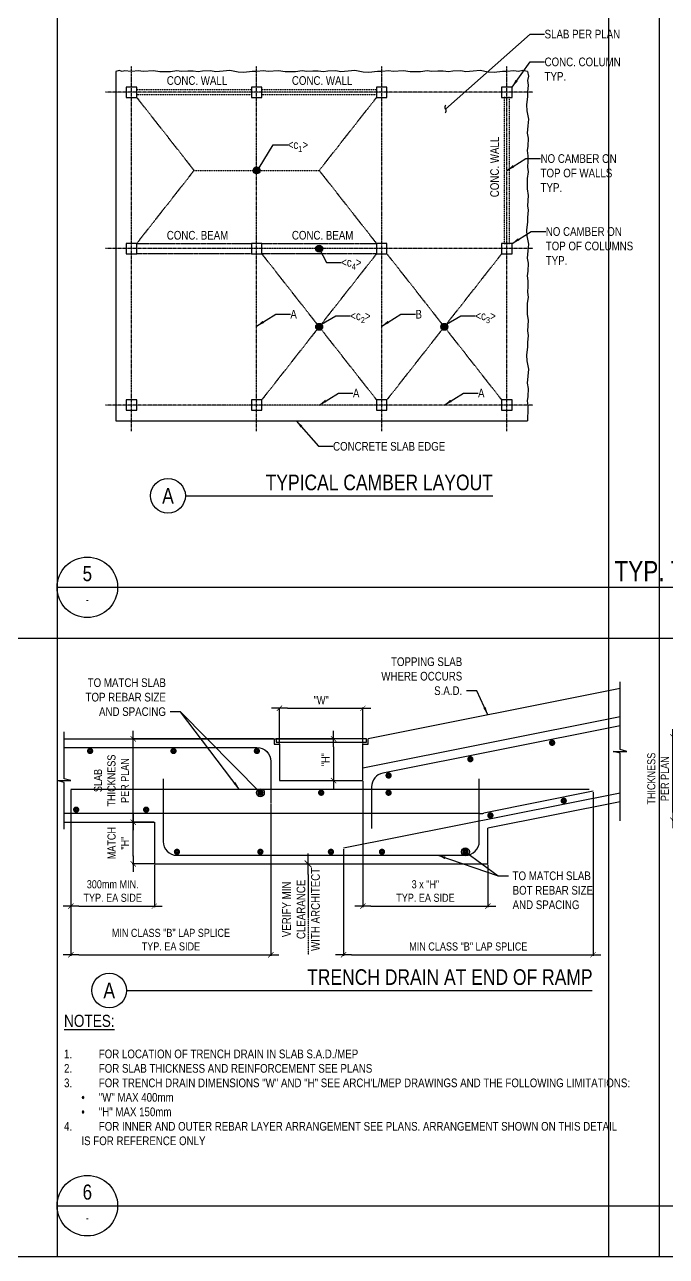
# Model space of a CAD drawing. Header units: millimetres. Extents: x 2010 to 89904, y -16050 to 57150.
# Drawn here: x 36939 to 55935, y -16050 to 20403 of the extents above; entities that cross this region are included whole.
import ezdxf
from ezdxf.enums import TextEntityAlignment as Align

# ---------------------------------------------------------------- set-up
doc = ezdxf.new("R2010")
doc.units = ezdxf.units.MM
for name, pattern in [('CENTER', [2, 1.25, -0.25, 0.25, -0.25]), ('HIDDEN', [0.375, 0.25, -0.125]), ('HIDDEN2', [0.1875, 0.125, -0.0625])]:
    doc.linetypes.add(name, pattern=pattern)
doc.layers.add('NPLT-JLA', color=193, linetype='Continuous', plot=False)
for name, color, linetype in [('S-G-BREK', 2, 'Continuous'), ('S-G-DIMS', 1, 'Continuous'), ('S-G-GRLN', 1, 'CENTER'), ('S-G-HATCH', 1, 'Continuous'), ('S-G-HDN2', 1, 'HIDDEN2'), ('S-G-LEDR', 2, 'Continuous'), ('S-G-MEDM', 3, 'Continuous'), ('S-G-STTL', 4, 'Continuous'), ('S-G-THCK', 6, 'Continuous'), ('S-G-THIN', 1, 'Continuous'), ('S-G-TITL', 7, 'Continuous'), ('S-G-TITLREF', 4, 'Continuous'), ('S-LOCI-REBAR-1', 4, 'Continuous'), ('S-P-C-BEAM', 3, 'HIDDEN'), ('S-P-C-WALL-H', 3, 'HIDDEN2')]:
    doc.layers.add(name, color=color, linetype=linetype)
doc.styles.add('ARIAL', font='arial.ttf', dxfattribs={"width": 0.8})
doc.dimstyles.new('ARIALDIMS', dxfattribs={"dimscale": 12, "dimtxt": 20, "dimasz": 19.5, "dimexe": 2.25, "dimexo": 1.75, "dimgap": 10, "dimtad": 1, "dimzin": 3, "dimdsep": 46, "dimtxsty": 'ARIAL', "dimblk1": 'nyatick', "dimblk2": 'nyatick', "dimsah": 1, "dimcen": 2.25, "dimclrd": 1, "dimclre": 1, "dimclrt": 2, "dimadec": 0, "dimazin": 0, "dimtfac": 1, "dimtmove": 0, "dimatfit": 3, "dimfxl": 1, "dimfrac": 2, "dimtolj": 1, "dimtzin": 0, "dimarcsym": 0})

# ---------------------------------------------------------------- blocks, each defined once
blk = doc.blocks.new('nyatick')
at = {"layer": 'S-G-DIMS'}
blk.add_line((-1.01, 0), (1, 0), dxfattribs=at)
at = {"layer": 'S-G-DIMS', "const_width": 0.08}
blk.add_lwpolyline([(0.34, 0.34), (-0.34, -0.34)], dxfattribs=at)
blk = doc.blocks.new('*D583')
at = {"layer": 'Defpoints', "color": 0, "transparency": 16777216}
for p in [(44329, -734), (44483, -1968), (46084, -1968)]:
    blk.add_point(p, dxfattribs=at)
at = {"layer": 'S-G-DIMS', "color": 1, "lineweight": -2, "transparency": 16777216}
for p, q in [((44350, -734), (46111, -734)), ((46084, -968), (46084, -1734)), ((44504, -1968), (46111, -1968))]:
    blk.add_line(p, q, dxfattribs=at)
at = {"layer": 'S-G-DIMS', "color": 1, "lineweight": -2, "transparency": 16777216, "xscale": 234, "yscale": 234, "zscale": 234}
for p, rotation in [((46084, -734), 90), ((46084, -1968), 270)]:
    blk.add_blockref('nyatick', p, dxfattribs=dict(at, rotation=rotation))
at = {"layer": 'S-G-DIMS', "color": 2, "transparency": 16777216, "insert": (45844, -1351), "char_height": 240, "attachment_point": 5, "rotation": 90, "style": 'ARIAL'}
blk.add_mtext('\\A1;"H"', dxfattribs=at)
blk = doc.blocks.new('*D584')
at = {"layer": 'Defpoints', "color": 0, "transparency": 16777216}
for p in [(40153, -734), (44329, -734), (40780, -3203)]:
    blk.add_point(p, dxfattribs=at)
at = {"layer": 'S-G-DIMS', "color": 1, "lineweight": -2, "transparency": 16777216}
for p, q in [((44308, -734), (40126, -734)), ((40153, -2969), (40153, -968)), ((40759, -3203), (40126, -3203))]:
    blk.add_line(p, q, dxfattribs=at)
at = {"layer": 'S-G-DIMS', "color": 1, "lineweight": -2, "transparency": 16777216, "xscale": 234, "yscale": 234, "zscale": 234}
for p, rotation in [((40153, -734), 90), ((40153, -3203), 270)]:
    blk.add_blockref('nyatick', p, dxfattribs=dict(at, rotation=rotation))
at = {"layer": 'S-G-DIMS', "color": 2, "transparency": 16777216, "insert": (39509, -1968), "char_height": 240, "attachment_point": 5, "rotation": 90, "style": 'ARIAL'}
blk.add_mtext('\\A1;SLAB\\PTHICKNESS\\PPER PLAN', dxfattribs=at)
blk = doc.blocks.new('*D585')
at = {"layer": 'Defpoints', "color": 0, "transparency": 16777216}
for p in [(38311, -2226), (40780, -4437), (40780, -5684)]:
    blk.add_point(p, dxfattribs=at)
at = {"layer": 'S-G-DIMS', "color": 1, "lineweight": -2, "transparency": 16777216}
for p, q in [((38311, -2247), (38311, -5711)), ((40780, -4458), (40780, -5711)), ((38545, -5684), (40546, -5684))]:
    blk.add_line(p, q, dxfattribs=at)
at = {"layer": 'S-G-DIMS', "color": 1, "lineweight": -2, "transparency": 16777216, "xscale": 234, "yscale": 234, "zscale": 234, "rotation": 180}
blk.add_blockref('nyatick', (38311, -5684), dxfattribs=at)
at = {"layer": 'S-G-DIMS', "color": 1, "lineweight": -2, "transparency": 16777216, "xscale": 234, "yscale": 234, "zscale": 234}
blk.add_blockref('nyatick', (40780, -5684), dxfattribs=at)
at = {"layer": 'S-G-DIMS', "color": 2, "transparency": 16777216, "insert": (39546, -5239), "char_height": 240, "attachment_point": 5, "style": 'ARIAL'}
blk.add_mtext('\\A1;300mm MIN.\\PTYP. EA SIDE', dxfattribs=at)
blk = doc.blocks.new('*D592')
at = {"layer": 'Defpoints', "color": 0, "transparency": 16777216}
for p in [(46952, 170), (44483, -888), (46952, -888)]:
    blk.add_point(p, dxfattribs=at)
at = {"layer": 'S-G-DIMS', "color": 1, "lineweight": -2, "transparency": 16777216}
for p, q in [((44483, -867), (44483, 197)), ((44717, 170), (46718, 170)), ((46952, -867), (46952, 197))]:
    blk.add_line(p, q, dxfattribs=at)
at = {"layer": 'S-G-DIMS', "color": 1, "lineweight": -2, "transparency": 16777216, "xscale": 234, "yscale": 234, "zscale": 234, "rotation": 180}
blk.add_blockref('nyatick', (44483, 170), dxfattribs=at)
at = {"layer": 'S-G-DIMS', "color": 1, "lineweight": -2, "transparency": 16777216, "xscale": 234, "yscale": 234, "zscale": 234}
blk.add_blockref('nyatick', (46952, 170), dxfattribs=at)
at = {"layer": 'S-G-DIMS', "color": 2, "transparency": 16777216, "insert": (45717, 410), "char_height": 240, "attachment_point": 5, "style": 'ARIAL'}
blk.add_mtext('\\A1;"W"', dxfattribs=at)
blk = doc.blocks.new('*D593')
at = {"layer": 'Defpoints', "color": 0, "transparency": 16777216}
for p in [(38311, -2226), (44226, -2637), (44226, -7124)]:
    blk.add_point(p, dxfattribs=at)
at = {"layer": 'S-G-DIMS', "color": 1, "lineweight": -2, "transparency": 16777216}
for p, q in [((38311, -2247), (38311, -7151)), ((44226, -2658), (44226, -7151)), ((38545, -7124), (43992, -7124))]:
    blk.add_line(p, q, dxfattribs=at)
at = {"layer": 'S-G-DIMS', "color": 1, "lineweight": -2, "transparency": 16777216, "xscale": 234, "yscale": 234, "zscale": 234, "rotation": 180}
blk.add_blockref('nyatick', (38311, -7124), dxfattribs=at)
at = {"layer": 'S-G-DIMS', "color": 1, "lineweight": -2, "transparency": 16777216, "xscale": 234, "yscale": 234, "zscale": 234}
blk.add_blockref('nyatick', (44226, -7124), dxfattribs=at)
at = {"layer": 'S-G-DIMS', "color": 2, "transparency": 16777216, "insert": (41269, -6678), "char_height": 240, "attachment_point": 5, "style": 'ARIAL'}
blk.add_mtext('\\A1;MIN CLASS "B" LAP SPLICE\\PTYP. EA SIDE', dxfattribs=at)
blk = doc.blocks.new('*D594')
at = {"layer": 'Defpoints', "color": 0, "transparency": 16777216}
for p in [(46952, -1968), (50655, -4437), (50655, -5684)]:
    blk.add_point(p, dxfattribs=at)
at = {"layer": 'S-G-DIMS', "color": 1, "lineweight": -2, "transparency": 16777216}
for p, q in [((46952, -1989), (46952, -5711)), ((50655, -4458), (50655, -5711)), ((47186, -5684), (50421, -5684))]:
    blk.add_line(p, q, dxfattribs=at)
at = {"layer": 'S-G-DIMS', "color": 1, "lineweight": -2, "transparency": 16777216, "xscale": 234, "yscale": 234, "zscale": 234, "rotation": 180}
blk.add_blockref('nyatick', (46952, -5684), dxfattribs=at)
at = {"layer": 'S-G-DIMS', "color": 1, "lineweight": -2, "transparency": 16777216, "xscale": 234, "yscale": 234, "zscale": 234}
blk.add_blockref('nyatick', (50655, -5684), dxfattribs=at)
at = {"layer": 'S-G-DIMS', "color": 2, "transparency": 16777216, "insert": (48803, -5239), "char_height": 240, "attachment_point": 5, "style": 'ARIAL'}
blk.add_mtext('\\A1;3 x "H"\\PTYP. EA SIDE', dxfattribs=at)
blk = doc.blocks.new('*D595')
at = {"layer": 'Defpoints', "color": 0, "transparency": 16777216}
for p in [(40153, -3203), (40780, -3203), (40780, -4437)]:
    blk.add_point(p, dxfattribs=at)
at = {"layer": 'S-G-DIMS', "color": 1, "lineweight": -2, "transparency": 16777216}
for p, q in [((40759, -3203), (40126, -3203)), ((40153, -4203), (40153, -3437)), ((40759, -4437), (40126, -4437))]:
    blk.add_line(p, q, dxfattribs=at)
at = {"layer": 'S-G-DIMS', "color": 1, "lineweight": -2, "transparency": 16777216, "xscale": 234, "yscale": 234, "zscale": 234}
for p, rotation in [((40153, -3203), 90), ((40153, -4437), 270)]:
    blk.add_blockref('nyatick', p, dxfattribs=dict(at, rotation=rotation))
at = {"layer": 'S-G-DIMS', "color": 2, "transparency": 16777216, "insert": (39711, -3820), "char_height": 240, "attachment_point": 5, "rotation": 90, "style": 'ARIAL'}
blk.add_mtext('\\A1;MATCH\\P"H"', dxfattribs=at)
blk = doc.blocks.new('*D596')
at = {"layer": 'Defpoints', "color": 0, "transparency": 16777216}
for p in [(53766, -2287), (46378, -3974), (53766, -7124)]:
    blk.add_point(p, dxfattribs=at)
at = {"layer": 'S-G-DIMS', "color": 1, "lineweight": -2, "transparency": 16777216}
for p, q in [((53766, -2308), (53766, -7151)), ((46378, -3995), (46378, -7151)), ((46612, -7124), (53532, -7124))]:
    blk.add_line(p, q, dxfattribs=at)
at = {"layer": 'S-G-DIMS', "color": 1, "lineweight": -2, "transparency": 16777216, "xscale": 234, "yscale": 234, "zscale": 234, "rotation": 180}
blk.add_blockref('nyatick', (46378, -7124), dxfattribs=at)
at = {"layer": 'S-G-DIMS', "color": 1, "lineweight": -2, "transparency": 16777216, "xscale": 234, "yscale": 234, "zscale": 234}
blk.add_blockref('nyatick', (53766, -7124), dxfattribs=at)
at = {"layer": 'S-G-DIMS', "color": 2, "transparency": 16777216, "insert": (50072, -6880), "char_height": 240, "attachment_point": 5, "style": 'ARIAL'}
blk.add_mtext('\\A1;MIN CLASS "B" LAP SPLICE', dxfattribs=at)
blk = doc.blocks.new('*D598')
at = {"layer": 'Defpoints', "color": 0, "transparency": 16777216}
for p in [(56131, -678), (56621, -678), (56621, -3147)]:
    blk.add_point(p, dxfattribs=at)
at = {"layer": 'S-G-DIMS', "color": 1, "lineweight": -2, "transparency": 16777216}
for p, q in [((56600, -678), (56104, -678)), ((56131, -2913), (56131, -912)), ((56600, -3147), (56104, -3147))]:
    blk.add_line(p, q, dxfattribs=at)
at = {"layer": 'S-G-DIMS', "color": 1, "lineweight": -2, "transparency": 16777216, "xscale": 234, "yscale": 234, "zscale": 234}
for p, rotation in [((56131, -678), 90), ((56131, -3147), 270)]:
    blk.add_blockref('nyatick', p, dxfattribs=dict(at, rotation=rotation))
at = {"layer": 'S-G-DIMS', "color": 2, "transparency": 16777216, "insert": (55689, -1913), "char_height": 240, "attachment_point": 5, "rotation": 90, "style": 'ARIAL'}
blk.add_mtext('\\A1;THICKNESS\\PPER PLAN', dxfattribs=at)

msp = doc.modelspace()

# ---------------------------------------------------------------- hatches: boundary and pattern name
at = {"layer": 'S-G-HATCH'}
h = msp.add_hatch(color=256, dxfattribs=at)
h.dxf.hatch_style = 1
edge = h.paths.add_edge_path()
edge.add_arc((43805.521, 16088.348), 102.861, 0, 360)
h = msp.add_hatch(color=256, dxfattribs=at)
h.dxf.hatch_style = 1
edge = h.paths.add_edge_path()
edge.add_arc((45657.027, 13773.965), 102.861, 0, 360)
h = msp.add_hatch(color=256, dxfattribs=at)
h.dxf.hatch_style = 1
edge = h.paths.add_edge_path()
edge.add_arc((45657.027, 11459.583), 102.861, 0, 360)
h = msp.add_hatch(color=256, dxfattribs=at)
h.dxf.hatch_style = 1
edge = h.paths.add_edge_path()
edge.add_arc((49360.039, 11459.583), 102.861, 0, 360)

# ---------------------------------------------------------------- linework, layer by layer
at = {"layer": 'NPLT-JLA'}
for p, q in [((37900, 57150), (37900, -16050)), ((54225, 57150), (54225, -16050)), ((55725, 57150), (55725, -16050)), ((2250, 2250), (89875, 2250)), ((2250, -16050), (89875, -16050))]:
    msp.add_line(p, q, dxfattribs=at)
at = {"layer": 'S-G-BREK'}
for points in [[(54563.554, -3161.689), (54563.554, -1159.583), (54357.831, -1104.46), (54769.277, -1104.46), (54563.554, -1049.336), (54563.554, 952.769)], [(38105.723, -3408.556), (38105.723, -2023.619), (37900, -1968.496), (38311.446, -1968.496), (38105.723, -1913.372), (38105.723, -528.436)]]:
    msp.add_lwpolyline(points, dxfattribs=at)
at = {"layer": 'S-G-DIMS', "color": 1}
msp.add_line((45332.761, -4745.755), (45332.761, -6027.356), dxfattribs=at)
at = {"layer": 'S-G-GRLN'}
for p, q in [((40102.509, 8373.739), (40102.509, 19174.191)), ((43805.521, 8373.739), (43805.521, 19174.191)), ((47508.533, 8373.739), (47508.533, 19174.191)), ((51211.545, 8373.739), (51211.545, 19174.191)), ((51983.006, 18402.73), (39331.048, 18402.73)), ((51983.006, 13773.965), (39331.048, 13773.965)), ((51983.006, 9145.2), (39331.048, 9145.2))]:
    msp.add_line(p, q, dxfattribs=at)
at = {"layer": 'S-G-HATCH'}
for centre in [(43805.521, 16088.348), (45657.027, 13773.965), (45657.027, 11459.583), (49360.039, 11459.583)]:
    msp.add_circle(centre, 102.861, dxfattribs=at)
at = {"layer": 'S-G-HDN2'}
for p, q in [((40256.801, 18248.438), (41954.015, 16088.348)), ((47354.241, 18248.438), (45657.027, 16088.348)), ((41954.015, 16088.348), (40256.801, 13928.257)), ((41954.015, 16088.348), (45657.027, 16088.348)), ((45657.027, 16088.348), (47354.241, 13928.257)), ((43959.813, 13619.673), (47354.241, 9299.492)), ((47354.241, 13619.673), (43959.813, 9299.492)), ((47662.825, 13619.673), (51057.253, 9299.492)), ((51057.253, 13619.673), (47662.825, 9299.492)), ((45332.761, -6027.356), (45332.761, -7124.364))]:
    msp.add_line(p, q, dxfattribs=at)
at = {"layer": 'S-G-MEDM'}
for p, q in [((39639.632, 19019.899), (39639.632, 8682.323)), ((39639.632, 8682.323), (51828.713, 8682.323)), ((54563.554, -81.855), (46951.807, -1604.205)), ((38105.723, -734.158), (44328.84, -734.158)), ((44328.84, -734.158), (44328.84, -888.451)), ((44328.84, -888.451), (44483.133, -888.451)), ((44483.133, -888.451), (44483.133, -1968.496)), ((46951.807, -1968.496), (46951.807, -1604.205)), ((44483.133, -1968.496), (46951.807, -1968.496)), ((54563.554, -2599.42), (50654.819, -3381.167)), ((38105.723, -3202.833), (40780.12, -3202.833)), ((40780.12, -3202.833), (40780.12, -4437.17)), ((50654.819, -4437.17), (50654.819, -3381.167)), ((40780.12, -4437.17), (50654.819, -4437.17))]:
    msp.add_line(p, q, dxfattribs=at)
for points in [[(51828.713, 19019.899), (51688.786, 19044.612), (51553.711, 19016.108), (51420.808, 19037.643), (51211.545, 19019.899), (51083.426, 19019.698), (50835.585, 18987.395), (50663.171, 18998.162), (50418.922, 19044.822), (50217.774, 19030.465), (50002.259, 19008.929), (49851.399, 19037.643), (49614.331, 19030.465), (49485.02, 19001.751), (49330.568, 19030.465), (49172.526, 19023.286), (48992.927, 19019.698), (48852.843, 19034.053), (48658.879, 19001.751), (48349.973, 19001.751), (48156.013, 19037.643), (47850.699, 19016.108), (47717.796, 19037.643), (47508.533, 19019.899), (47380.414, 19019.698), (47132.573, 18987.395), (46960.159, 18998.162), (46715.91, 19044.822), (46514.762, 19030.465), (46299.247, 19008.929), (46148.387, 19037.643), (45911.319, 19030.465), (45782.008, 19001.751), (45627.555, 19030.465), (45469.514, 19023.286), (45289.915, 19019.698), (45149.831, 19034.053), (44955.867, 19001.751), (44646.961, 19001.751), (44453.001, 19037.643), (44147.687, 19016.108), (44014.784, 19037.643), (43805.521, 19019.899), (43677.402, 19019.698), (43429.561, 18987.395), (43257.147, 18998.162), (43012.898, 19044.822), (42811.75, 19030.465), (42596.235, 19008.929), (42445.375, 19037.643), (42208.307, 19030.465), (42078.996, 19001.751), (41924.543, 19030.465), (41766.502, 19023.286), (41586.903, 19019.698), (41446.819, 19034.053), (41252.855, 19001.751), (40943.949, 19001.751), (40749.988, 19037.643), (40444.675, 19016.108), (40311.772, 19037.643), (40102.509, 19019.899), (39893.245, 19037.643), (39828.581, 19016.108), (39737.549, 19044.612), (39639.632, 19019.899)], [(51828.713, 19019.899), (51853.427, 18879.971), (51824.923, 18744.896), (51846.458, 18611.993), (51828.713, 18402.73), (51828.513, 18274.612), (51796.21, 18026.771), (51806.977, 17854.356), (51853.637, 17610.108), (51839.28, 17408.959), (51817.744, 17193.445), (51846.458, 17042.584), (51839.28, 16805.516), (51810.565, 16676.206), (51839.28, 16521.753), (51832.101, 16363.711), (51828.513, 16184.112), (51842.868, 16044.029), (51810.565, 15850.064), (51810.565, 15541.159), (51846.458, 15347.198), (51824.923, 15041.884), (51846.458, 14908.981), (51828.713, 14699.718), (51828.513, 14571.6), (51796.21, 14323.759), (51806.977, 14151.344), (51853.637, 13907.096), (51839.28, 13705.947), (51817.744, 13490.433), (51846.458, 13339.572), (51839.28, 13102.504), (51810.565, 12973.194), (51839.28, 12818.741), (51832.101, 12660.699), (51828.513, 12481.1), (51842.868, 12341.017), (51810.565, 12147.052), (51810.565, 11838.147), (51846.458, 11644.186), (51824.923, 11338.872), (51846.458, 11205.969), (51828.713, 10996.706), (51828.513, 10868.587), (51796.21, 10620.746), (51806.977, 10448.332), (51853.637, 10204.084), (51839.28, 10002.935), (51817.744, 9787.421), (51846.458, 9636.56), (51839.28, 9399.492), (51810.565, 9270.182), (51839.28, 9115.729), (51832.101, 8957.687), (51828.513, 8778.088), (51828.713, 8682.323)]]:
    msp.add_lwpolyline(points, dxfattribs=at)
for points in [[(39948.216, 18248.438), (40256.801, 18248.438), (40256.801, 18557.022), (39948.216, 18557.022)], [(43651.229, 18248.438), (43959.813, 18248.438), (43959.813, 18557.022), (43651.229, 18557.022)], [(47354.241, 18248.438), (47662.825, 18248.438), (47662.825, 18557.022), (47354.241, 18557.022)], [(51057.253, 18248.438), (51365.837, 18248.438), (51365.837, 18557.022), (51057.253, 18557.022)], [(39948.216, 13619.673), (40256.801, 13619.673), (40256.801, 13928.257), (39948.216, 13928.257)], [(43651.229, 13619.673), (43959.813, 13619.673), (43959.813, 13928.257), (43651.229, 13928.257)], [(47354.241, 13619.673), (47662.825, 13619.673), (47662.825, 13928.257), (47354.241, 13928.257)], [(51057.253, 13619.673), (51365.837, 13619.673), (51365.837, 13928.257), (51057.253, 13928.257)], [(39948.216, 8990.908), (40256.801, 8990.908), (40256.801, 9299.492), (39948.216, 9299.492)], [(43651.229, 8990.908), (43959.813, 8990.908), (43959.813, 9299.492), (43651.229, 9299.492)], [(47354.241, 8990.908), (47662.825, 8990.908), (47662.825, 9299.492), (47354.241, 9299.492)], [(51057.253, 8990.908), (51365.837, 8990.908), (51365.837, 9299.492), (51057.253, 9299.492)]]:
    msp.add_lwpolyline(points, close=True, dxfattribs=at)
at = {"layer": 'S-G-STTL'}
for p, q in [((41696.861, 6457.982), (50802.07, 6457.982)), ((39957.229, -8180.357), (53740.663, -8180.357))]:
    msp.add_line(p, q, dxfattribs=at)
for centre in [(41182.554, 6457.982), (39442.922, -8180.357)]:
    msp.add_circle(centre, 514.307, dxfattribs=at)
at = {"layer": 'S-G-THCK'}
for p, q in [((38311.446, -2225.649), (53652.59, -2225.649)), ((54563.554, -2337.173), (46377.951, -3974.294)), ((53765.738, -2286.94), (50531.963, -2933.694)), ((50410.927, -2945.679), (38105.723, -2945.679))]:
    msp.add_line(p, q, dxfattribs=at)
for points in [[(54563.554, -344.102), (47539.715, -1748.869, 0.357510765), (47208.961, -2152.325), (47208.961, -3386.663)], [(38105.723, -991.312), (43814.533, -991.312, -0.414213562), (44225.979, -1402.758), (44225.979, -2637.095)], [(41037.274, -1917.065), (41037.274, -3768.571, 0.414213562), (41448.72, -4180.017), (49986.22, -4180.017, 0.414213562), (50397.666, -3768.571), (50397.666, -1917.065)]]:
    msp.add_lwpolyline(points, format="xyb", dxfattribs=at)
msp.add_arc((50410.927, -2328.511), 617.169, 270, 281.3099325, dxfattribs=at)
at = {"layer": 'S-G-THIN'}
for p, q in [((54563.554, 757.333), (47106.099, -734.158)), ((46951.807, -888.451), (47106.099, -888.451)), ((46951.807, -1604.205), (46951.807, -888.451)), ((47106.099, -888.451), (47106.099, -734.158))]:
    msp.add_line(p, q, dxfattribs=at)
msp.add_lwpolyline([(44380.271, -837.02), (47054.669, -837.02), (47054.669, -734.158), (44380.271, -734.158)], close=True, dxfattribs=at)
at = {"layer": 'S-G-TITLREF'}
for p, q in [((37900, 3750), (72050, 3750)), ((37900, -14550), (72050, -14550))]:
    msp.add_line(p, q, dxfattribs=at)
for centre in [(38795.884, 3750), (38795.884, -14550)]:
    msp.add_circle(centre, 895.884, dxfattribs=at)
at = {"layer": 'S-LOCI-REBAR-1', "const_width": 83.5}
for points in [[(38825.753, -1094.173, 1), (38928.614, -1094.173, 1), (38825.753, -1094.173, 1), (38911.471, -1094.173, 1), (38842.897, -1094.173, 1), (38894.327, -1094.173, 1), (38860.04, -1094.173, 1), (38877.184, -1094.173, 1)], [(41294.428, -1094.173, 1), (41397.289, -1094.173, 1), (41294.428, -1094.173, 1), (41380.146, -1094.173, 1), (41311.571, -1094.173, 1), (41363.002, -1094.173, 1), (41328.715, -1094.173, 1), (41345.858, -1094.173, 1)], [(43763.102, -1094.173, 1), (43865.964, -1094.173, 1), (43763.102, -1094.173, 1), (43848.82, -1094.173, 1), (43780.246, -1094.173, 1), (43831.677, -1094.173, 1), (43797.39, -1094.173, 1), (43814.533, -1094.173, 1)], [(52604.47, -840.817, -1), (52503.606, -860.99, -1), (52604.47, -840.817, -1), (52520.417, -857.628, -1), (52587.659, -844.179, -1), (52537.227, -854.266, -1), (52570.849, -847.541, -1), (52554.038, -850.903, -1)], [(50183.735, -1324.964, -1), (50082.871, -1345.137, -1), (50183.735, -1324.964, -1), (50099.682, -1341.775, -1), (50166.925, -1328.326, -1), (50116.493, -1338.413, -1), (50150.114, -1331.688, -1), (50133.303, -1335.05, -1)], [(47763.001, -1809.111, -1), (47662.137, -1829.284, -1), (47763.001, -1809.111, -1), (47678.947, -1825.922, -1), (47746.19, -1812.473, -1), (47695.758, -1822.559, -1), (47729.379, -1815.835, -1), (47712.569, -1819.197, -1)], [(43968.825, -2328.511, 1), (43865.964, -2328.511, 1), (43968.825, -2328.511, 1), (43883.107, -2328.511, 1), (43951.682, -2328.511, 1), (43900.251, -2328.511, 1), (43934.538, -2328.511, 1), (43917.395, -2328.511, 1)], [(45768.901, -2328.511, 1), (45666.039, -2328.511, 1), (45768.901, -2328.511, 1), (45683.183, -2328.511, 1), (45751.757, -2328.511, 1), (45700.326, -2328.511, 1), (45734.613, -2328.511, 1), (45717.47, -2328.511, 1)], [(47661.138, -2328.511, -1), (47763.999, -2328.511, -1), (47661.138, -2328.511, -1), (47746.856, -2328.511, -1), (47678.282, -2328.511, -1), (47729.712, -2328.511, -1), (47695.425, -2328.511, -1), (47712.569, -2328.511, -1)], [(52947.408, -2555.504, -1), (52846.544, -2575.677, -1), (52947.408, -2555.504, -1), (52863.354, -2572.315, -1), (52930.597, -2558.866, -1), (52880.165, -2568.953, -1), (52913.786, -2562.228, -1), (52896.976, -2565.591, -1)], [(38414.307, -2829.96, -1), (38517.169, -2829.96, -1), (38414.307, -2829.96, -1), (38500.025, -2829.96, -1), (38431.451, -2829.96, -1), (38482.882, -2829.96, -1), (38448.594, -2829.96, -1), (38465.738, -2829.96, -1)], [(40485.585, -2829.96, -1), (40588.446, -2829.96, -1), (40485.585, -2829.96, -1), (40571.303, -2829.96, -1), (40502.729, -2829.96, -1), (40554.159, -2829.96, -1), (40519.872, -2829.96, -1), (40537.016, -2829.96, -1)], [(50777.373, -2989.511, -1), (50676.509, -3009.684, -1), (50777.373, -2989.511, -1), (50693.32, -3006.322, -1), (50760.563, -2992.873, -1), (50710.131, -3002.959, -1), (50743.752, -2996.235, -1), (50726.941, -2999.597, -1)], [(41500.151, -4077.155, 1), (41397.289, -4077.155, 1), (41500.151, -4077.155, 1), (41414.433, -4077.155, 1), (41483.007, -4077.155, 1), (41431.576, -4077.155, 1), (41465.863, -4077.155, 1), (41448.72, -4077.155, 1)], [(43968.825, -4077.155, 1), (43865.964, -4077.155, 1), (43968.825, -4077.155, 1), (43883.107, -4077.155, 1), (43951.682, -4077.155, 1), (43900.251, -4077.155, 1), (43934.538, -4077.155, 1), (43917.395, -4077.155, 1)], [(46058.199, -4077.155, 1), (45955.338, -4077.155, 1), (46058.199, -4077.155, 1), (45972.481, -4077.155, 1), (46041.056, -4077.155, 1), (45989.625, -4077.155, 1), (46023.912, -4077.155, 1), (46006.768, -4077.155, 1)], [(47466.114, -4077.155, -1), (47568.976, -4077.155, -1), (47466.114, -4077.155, -1), (47551.832, -4077.155, -1), (47483.258, -4077.155, -1), (47534.689, -4077.155, -1), (47500.402, -4077.155, -1), (47517.545, -4077.155, -1)], [(49934.789, -4077.155, -1), (50037.651, -4077.155, -1), (49934.789, -4077.155, -1), (50020.507, -4077.155, -1), (49951.933, -4077.155, -1), (50003.363, -4077.155, -1), (49969.076, -4077.155, -1), (49986.22, -4077.155, -1)]]:
    msp.add_lwpolyline(points, format="xyb", dxfattribs=at)
at = {"layer": 'S-P-C-BEAM'}
for points in [[(40256.801, 13928.257), (43651.229, 13928.257), (43651.229, 13619.673), (40256.801, 13619.673)], [(43959.813, 13928.257), (47354.241, 13928.257), (47354.241, 13619.673), (43959.813, 13619.673)]]:
    msp.add_lwpolyline(points, close=True, dxfattribs=at)
at = {"layer": 'S-P-C-WALL-H'}
for points in [[(40256.801, 18479.876), (43651.229, 18479.876), (43651.229, 18325.584), (40256.801, 18325.584)], [(43959.813, 18479.876), (47354.241, 18479.876), (47354.241, 18325.584), (43959.813, 18325.584)], [(51288.691, 13928.257), (51288.691, 18248.438), (51134.399, 18248.438), (51134.399, 13928.257)]]:
    msp.add_lwpolyline(points, close=True, dxfattribs=at)

# ---------------------------------------------------------------- block references
at = {"layer": 'S-G-DIMS', "color": 1, "xscale": 308.584337349398, "yscale": 308.584337349398, "zscale": 308.584337349398, "rotation": 90}
msp.add_blockref('nyatick', (45332.761, -4437.17), dxfattribs=at)

# ---------------------------------------------------------------- texts
at = {"layer": 'S-G-DIMS', "color": 3, "char_height": 257.1536, "width": 1787.12808, "attachment_point": 1, "style": 'ARIAL'}
for s, insert in [('CONC. WALL', (41147.562, 18877.446)), ('CONC. WALL', (44850.574, 18877.446)), ('CONC. BEAM', (41147.562, 14298.38)), ('CONC. BEAM', (44850.574, 14298.38))]:
    msp.add_mtext(s, dxfattribs=dict(at, insert=insert))
at = {"layer": 'S-G-DIMS', "color": 3, "insert": (50721.044, 15295.833), "char_height": 257.1536, "width": 1787.12808, "attachment_point": 1, "rotation": 90, "style": 'ARIAL'}
msp.add_mtext('CONC. WALL', dxfattribs=at)
at = {"layer": 'S-G-DIMS', "color": 3, "insert": (45121.501, -5780.767), "char_height": 257.15362, "attachment_point": 5, "rotation": 90, "style": 'ARIAL'}
msp.add_mtext('\\A1;VERIFY MIN\\PCLEARANCE\\PWITH ARCHITECT', dxfattribs=at)
at = {"layer": 'S-G-LEDR', "color": 3, "style": 'ARIAL'}
for s, insert, char_height, width, attachment_point in [('SLAB PER PLAN', (52330.656, 20252.094), 257.15362, 5110.61002, 1), ('CONC. COLUMN\\PTYP.', (52330.656, 19428.742), 257.15362, 2131.60959, 1), ('\\A1;<c{\\H0.7x;\\S^ 1;}>', (44727.389, 16978.298), 257.15362, 1153.7139, 1), ('\\A1;NO CAMBER ON TOP OF WALLS\\PTYP.', (52211.641, 16568.625), 257.15362, 2356.26678, 1), ('\\A1;NO CAMBER ON TOP OF COLUMNS\\PTYP.', (52365.933, 14408.534), 257.15362, 2709.42119, 1), ('\\A1;<c{\\H0.7x;\\S^ 4;}>', (46308.998, 13496.647), 257.15362, 1153.7139, 1), ('\\A1;A', (44805.617, 11961.589), 257.1536, 1153.7139, 1), ('\\A1;<c{\\H0.7x;\\S^ 2;}>', (46578.895, 11913.158), 257.15362, 1153.7139, 1), ('\\A1;B', (48508.629, 11961.589), 257.1536, 1153.7139, 1), ('\\A1;<c{\\H0.7x;\\S^ 3;}>', (50281.907, 11913.158), 257.15362, 1153.7139, 1), ('\\A1;A', (46657.123, 9625.477), 257.1536, 1153.7139, 1), ('\\A1;A', (50360.135, 9625.477), 257.1536, 1153.7139, 1), ('CONCRETE SLAB EDGE', (46068.123, 8051.803), 257.15362, 5658.165, 1), ('TOPPING SLAB WHERE OCCURS S.A.D.', (49891.866, 559.44), 257.15362, 3041.27215, 9), ('TO MATCH SLAB TOP REBAR SIZE AND SPACING', (41121.407, -60.69), 257.15362, 2895.51888, 9), ('TO MATCH SLAB BOT REBAR SIZE AND SPACING', (51383.771, -4657.944), 257.15362, 2404.99114, 1), ('{\\H1.4x;\\LNOTES:\\l\\P}\\P\\pxi-2,l2;1.^IFOR LOCATION OF TRENCH DRAIN IN SLAB S.A.D./MEP\\P2.^IFOR SLAB THICKNESS AND REINFORCEMENT SEE PLANS\\P3.^IFOR TRENCH DRAIN DIMENSIONS "W" AND "H" SEE ARCH\'L/MEP DRAWINGS AND THE FOLLOWING LIMITATIONS:\\P\\pi-1,l3,t4;{\\fSymbol|b0|i0|c2|p18;·^I}"W" MAX 400mm\\P{\\fSymbol|b0|i0|c2|p18;·^I}"H" MAX 150mm\\P\\pi-2,l2,tz;4.^IFOR INNER AND OUTER REBAR LAYER ARRANGEMENT SEE PLANS. ARRANGEMENT SHOWN ON THIS DETAIL IS FOR REFERENCE ONLY', (38105.723, -8900.387), 257.153623, 16457.83133, 1)]:
    msp.add_mtext(s, dxfattribs=dict(at, insert=insert, char_height=char_height, width=width, attachment_point=attachment_point))
at = {"layer": 'S-G-STTL', "style": 'ARIAL', "width": 0.8}
for s, p in [('TYPICAL CAMBER LAYOUT ', (44073.752, 6622.56)), ('TRENCH DRAIN AT END OF RAMP', (45301.281, -8015.779))]:
    msp.add_text(s, height=462.87651, dxfattribs=at).set_placement(p)
for p in [(41182.554, 6457.982), (39442.922, -8180.357)]:
    msp.add_text('A', height=462.877, dxfattribs=at).set_placement(p, align=Align.MIDDLE)
at = {"layer": 'S-G-TITL', "insert": (72050, 4527.396), "char_height": 597.2561, "width": 20797.19789, "attachment_point": 3, "style": 'ARIAL'}
msp.add_mtext('TYP. TWO-WAY CONCRETE SLAB CAMBER SCHEDULE', dxfattribs=at)
at = {"layer": 'S-G-TITLREF', "style": 'ARIAL', "width": 0.8}
for s, height, p in [('5', 447.942, (38795.884, 4153.472)), ('-', 248.857, (38795.884, 3387.733)), ('6', 447.942, (38795.884, -14146.528)), ('-', 248.857, (38795.884, -14912.267))]:
    msp.add_text(s, height=height, dxfattribs=at).set_placement(p, align=Align.MIDDLE)

# ---------------------------------------------------------------- dimensions: what is measured, and where the dimension line sits
at = {"layer": 'S-G-DIMS'}
for base, p1, p2, text, picture, middle in [((46951.807, 169.645), (44483.133, -888.451), (46951.807, -888.451), '"W"', '*D592', (45717.47, 409.645)), ((50654.819, -5683.924), (46951.807, -1968.496), (50654.819, -4437.17), '3 x "H"\\PTYP. EA SIDE', '*D594', (48803.313, -5239.34)), ((40780.12, -5683.924), (38311.446, -2225.649), (40780.12, -4437.17), '300mm MIN.\\PTYP. EA SIDE', '*D585', (39545.783, -5239.34)), ((44225.979, -7124.364), (38311.446, -2225.649), (44225.979, -2637.095), 'MIN CLASS "B" LAP SPLICE\\PTYP. EA SIDE', '*D593', (41268.712, -6678.225)), ((53765.738, -7124.364), (46377.951, -3974.294), (53765.738, -2286.94), 'MIN CLASS "B" LAP SPLICE', '*D596', (50071.844, -6880.271))]:
    dim = msp.add_linear_dim(base=base, p1=p1, p2=p2, text=text, dimstyle='ARIALDIMS', dxfattribs=at)
    dim.commit()
    dim.dimension.update_dxf_attribs({"geometry": picture, "text_midpoint": middle})
for base, p1, p2, text, picture, middle in [((40153.471, -734.158), (40780.12, -3202.833), (44328.84, -734.158), 'SLAB\\PTHICKNESS\\PPER PLAN', '*D584', (40153.471, -1968.496)), ((56130.702, -677.906), (56620.783, -3147.116), (56620.783, -677.906), 'THICKNESS\\PPER PLAN', '*D598', (56130.702, -1912.511))]:
    dim = msp.add_linear_dim(base=base, p1=p1, p2=p2, angle=90, text=text, dimstyle='ARIALDIMS', dxfattribs=at)
    dim.commit()
    dim.dimension.update_dxf_attribs({"geometry": picture, "text_midpoint": middle, "dimtype": 160})
for base, p1, p2, text, picture, middle in [((46083.707, -1968.496), (44328.84, -734.158), (44483.133, -1968.496), '"H"', '*D583', (45843.707, -1351.327)), ((40153.471, -3202.833), (40780.12, -4437.17), (40780.12, -3202.833), 'MATCH\\P"H"', '*D595', (39711.425, -3820.002))]:
    dim = msp.add_linear_dim(base=base, p1=p1, p2=p2, angle=90, text=text, dimstyle='ARIALDIMS', dxfattribs=at)
    dim.commit()
    dim.dimension.update_dxf_attribs({"geometry": picture, "text_midpoint": middle})

# ---------------------------------------------------------------- leaders
at = {"layer": 'S-G-LEDR', "annotation_type": 0, "has_hookline": 1, "hookline_direction": 0}
for points, override, text_width in [([(49398.744, 17905.758), (51898.638, 20123.517), (52330.056, 20123.517)], {"dimgap": 0.05, "dimtad": 0, "dimldrblk": 'Integral'}, 2199.804), ([(51365.837, 18557.022), (51898.638, 19300.165), (52330.056, 19300.165)], {"dimgap": 0.05, "dimtad": 0}, 1207.534), ([(43876.765, 16162.541), (44295.371, 16849.721), (44726.789, 16849.721)], {"dimgap": 0.05, "dimtad": 0, "dimldrblk": 'None'}, 510.462), ([(51211.545, 16088.348), (51779.623, 16440.048), (52211.041, 16440.048)], {"dimgap": 0.05, "dimtad": 0}, 2205.978), ([(51365.837, 13928.257), (51933.915, 14279.957), (52365.333, 14279.957)], {"dimgap": 0.05, "dimtad": 0}, 2564.941), ([(45657.027, 13773.965), (45876.98, 13368.07), (46308.398, 13368.07)], {"dimgap": 0.05, "dimtad": 0, "dimldrblk": 'None'}, 557.024), ([(43805.521, 11481.312), (44373.599, 11833.012), (44805.017, 11833.012)], {"dimgap": 0.05, "dimtad": 0}, 192.111), ([(45728.271, 11533.776), (46146.877, 11784.581), (46578.295, 11784.581)], {"dimgap": 0.05, "dimtad": 0, "dimldrblk": 'None'}, 552.8), ([(47508.533, 11481.312), (48076.611, 11833.012), (48508.029, 11833.012)], {"dimgap": 0.05, "dimtad": 0}, 155.345), ([(49431.283, 11533.776), (49849.889, 11784.581), (50281.307, 11784.581)], {"dimgap": 0.05, "dimtad": 0, "dimldrblk": 'None'}, 551.719), ([(45657.027, 9145.2), (46225.105, 9496.9), (46656.523, 9496.9)], {"dimgap": 0.05, "dimtad": 0}, 192.111), ([(49360.039, 9145.2), (49928.117, 9496.9), (50359.535, 9496.9)], {"dimgap": 0.05, "dimtad": 0}, 192.111), ([(44980.245, 8682.323), (45636.105, 7923.227), (46067.523, 7923.227)], {"dimgap": 0.05, "dimtad": 0}, 3291.987)]:
    msp.add_leader(points, dimstyle='ARIALDIMS', override=override, dxfattribs=dict(at, text_width=text_width))
at = {"layer": 'S-G-LEDR', "annotation_type": 0, "has_hookline": 1}
for points, hookline_direction in [([(50651.963, -24.986), (50323.884, 688.016), (50015.3, 688.016)], 1), ([(43294.58, -2225.649), (41553.425, 67.887), (41244.841, 67.887)], 1), ([(49167.298, -4180.017), (50951.753, -4786.521), (51260.338, -4786.521)], 0)]:
    msp.add_leader(points, dimstyle='ARIALDIMS', override={"dimgap": 0.05, "dimtad": 0}, dxfattribs=dict(at, hookline_direction=hookline_direction))
at = {"layer": 'S-G-LEDR'}
for points, override in [([(43917.395, -2328.511), (41553.425, 67.887)], {"dimtad": 0, "dimldrblk": 'DOTBLANK'}), ([(49986.22, -4077.155), (50951.753, -4786.521)], {"dimgap": 0.05, "dimtad": 0, "dimldrblk": 'DOTBLANK'})]:
    msp.add_leader(points, dimstyle='ARIALDIMS', override=override, dxfattribs=at)

doc.saveas('drawing.dxf')
